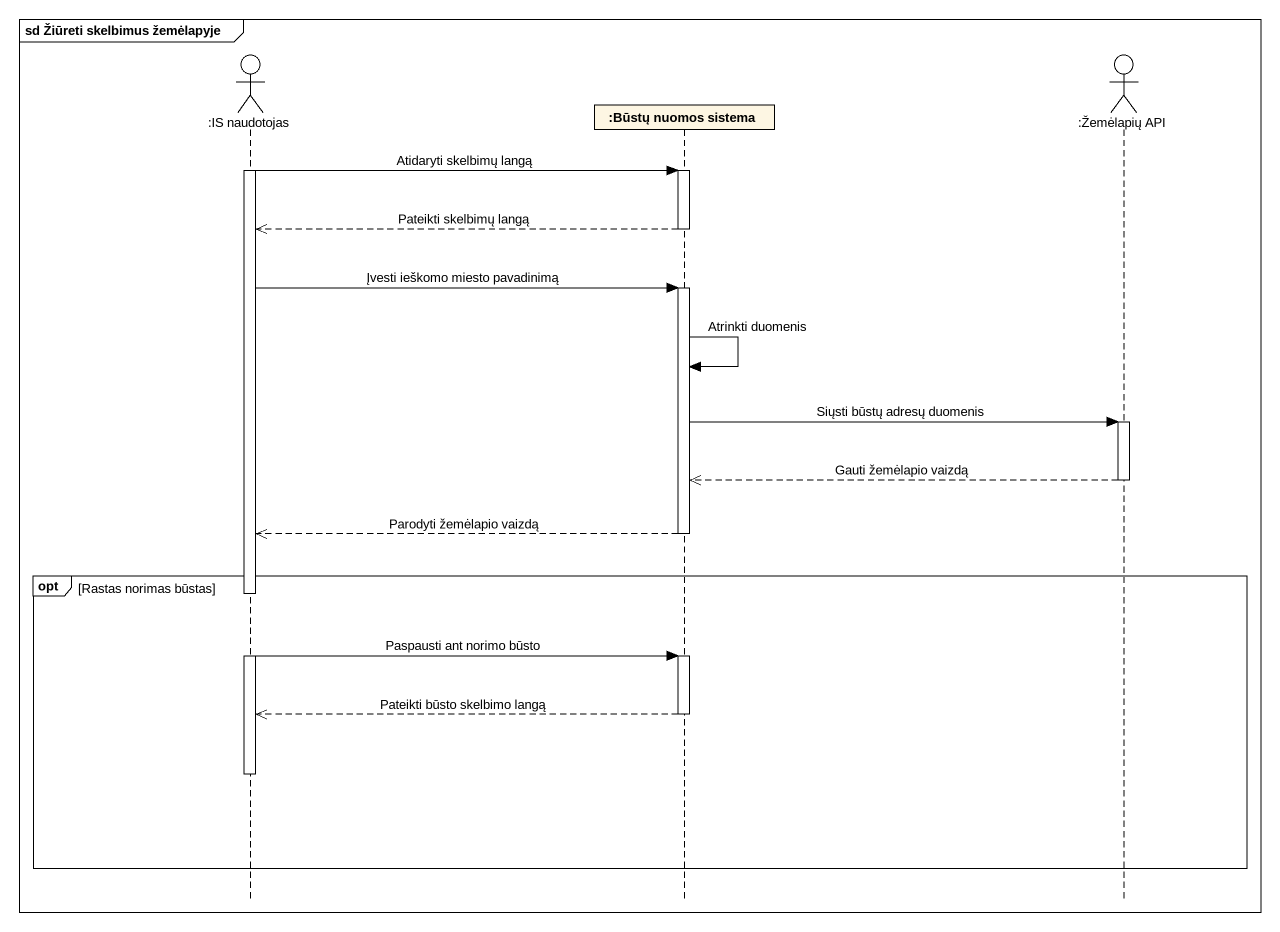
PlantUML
@startuml
mainframe sd Žiūreti skelbimus žemėlapyje
hide footbox
actor ":IS naudotojas" as IS_naudotojas
participant ":Būstų nuomos sistema" as Būstų_nuomos_sistema
actor ":Žemėlapių API" as Žemėlapių_API

activate IS_naudotojas
IS_naudotojas -> Būstų_nuomos_sistema : Atidaryti skelbimų langą
activate Būstų_nuomos_sistema
Būstų_nuomos_sistema -->> IS_naudotojas : Pateikti skelbimų langą
deactivate Būstų_nuomos_sistema
IS_naudotojas -> Būstų_nuomos_sistema : Įvesti ieškomo miesto pavadinimą
activate Būstų_nuomos_sistema
Būstų_nuomos_sistema -> Būstų_nuomos_sistema : Atrinkti duomenis
Būstų_nuomos_sistema -> Žemėlapių_API : Siųsti būstų adresų duomenis
activate Žemėlapių_API
Žemėlapių_API -->> Būstų_nuomos_sistema : Gauti žemėlapio vaizdą
deactivate Žemėlapių_API
Būstų_nuomos_sistema -->> IS_naudotojas : Parodyti žemėlapio vaizdą
deactivate Būstų_nuomos_sistema
opt Rastas norimas būstas
  IS_naudotojas -> Būstų_nuomos_sistema : Paspausti ant norimo būsto
  activate Būstų_nuomos_sistema
  Būstų_nuomos_sistema -->> IS_naudotojas : Pateikti būsto skelbimo langą
  deactivate Būstų_nuomos_sistema
  deactivate IS_naudotojas
end
@enduml
